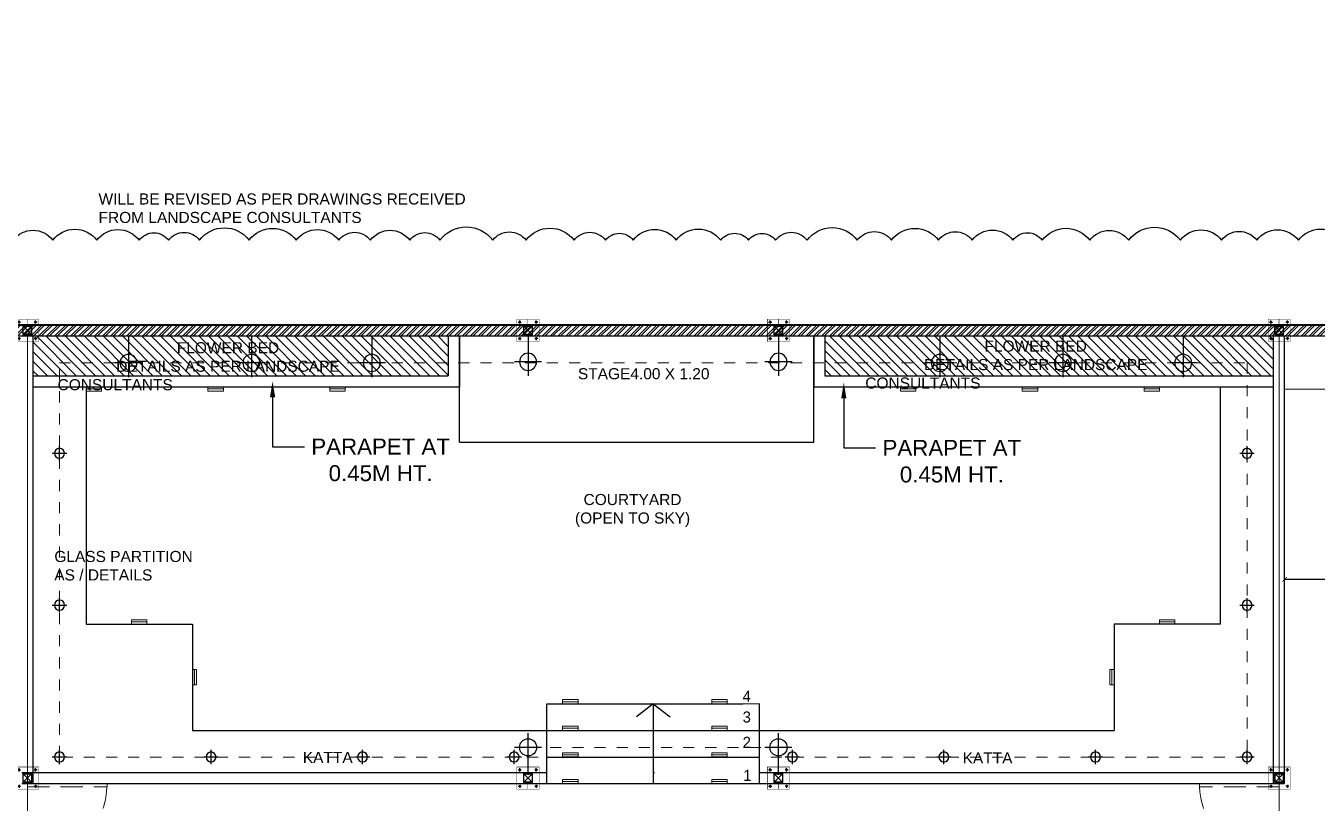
# Model space of a CAD drawing. Header units: metres. Extents: x 494 to 1845, y -666 to 1061.
# Drawn here: x 1502.54 to 1517.11, y 205.71 to 214.48 of the extents above; entities that cross this region are included whole.
import ezdxf
from ezdxf import colors
from ezdxf.entities.mleader import LeaderData, LeaderLine
from ezdxf.math import Vec2, Vec3

# ---------------------------------------------------------------- set-up
doc = ezdxf.new("R2010")
doc.units = ezdxf.units.M
doc.header["$MEASUREMENT"] = 0
for name, pattern in [('1', [0]), ('141011 - Typical Flr Plans -1 - 1.5 & 1-2 BHK_ Kolshet Namrata1$0$HIDDEN', [0.375, 0.25, -0.125]), ('_ZCAD_DYNDIM_LINETYPE_DATA_NAME_', [0.25, 0.125, -0.125]), ('HIDDEN', [0.375, 0.25, -0.125])]:
    doc.linetypes.add(name, pattern=pattern)
doc.layers.get('Defpoints').update_dxf_attribs({"color": 12})
for name, color, linetype, lineweight in [('A-Wall Hatch', 8, 'Continuous', 9), ('ARCHITECTURAL COMMENTS', 2, 'Continuous', 30), ('DIMENSION', 8, 'Continuous', 5), ('Grid', 1, 'Continuous', 25), ('SCPL_BOLTS', 11, 'Continuous', 15), ('SCPL_ST PLATE', 222, 'Continuous', 0), ('VDA - FALSE CEILING', 7, 'Continuous', 5), ('VDA-DOOR', 23, 'Continuous', 5), ('VDA-HATCH', 8, 'Continuous', 9), ('VDA-WALL', 250, 'Continuous', 25), ('VDA-WINDOW', 5, 'Continuous', 9), ('VDA_FURNITURE', 8, 'Continuous', 13)]:
    doc.layers.add(name, color=color, linetype=linetype, lineweight=lineweight)
for name, color, linetype in [('BASE PLATE', 3, 'Continuous'), ('COLUMN', 1, 'Continuous'), ('PLOT - SURVEY', 1, '1'), ('SCPL HIDDEN', 8, 'HIDDEN'), ('VDA-TEXT', 250, '1'), ('VDA-WALL BELOW', 8, 'Continuous'), ('VDA_ELECTRICAL FIXTURES', 7, 'Continuous')]:
    doc.layers.add(name, color=color, linetype=linetype)
doc.styles.add('arial', font='arial.ttf', dxfattribs={"height": 0.3})
doc.styles.add('RS', font='GOTHIC.TTF')
doc.styles.get("Standard").update_dxf_attribs({"font": 'arial.ttf'})
doc.dimstyles.new('SMALL', dxfattribs={"dimtxt": 0.16, "dimasz": 0.05, "dimexe": 0, "dimexo": 0, "dimgap": 0.05, "dimtad": 0, "dimdec": 1, "dimzin": 0, "dimdsep": 46, "dimtxsty": 'RS', "dimblk": 'ARCHTICK', "dimcen": 2.5, "dimclrd": 256, "dimclre": 256, "dimclrt": 5, "dimadec": 0, "dimazin": 0, "dimtfac": 1, "dimtofl": 0, "dimtmove": 0, "dimatfit": 3, "dimldrblk": 'ARCHTICK', "dimfxl": 0, "dimtolj": 1, "dimtzin": 0, "dimarcsym": 0})

# ---------------------------------------------------------------- blocks, each defined once
blk = doc.blocks.new('stage')
at = {"layer": 'VDA_FURNITURE'}
blk.add_lwpolyline([(0, 0), (0, 1.2), (4, 1.2), (4, 0)], close=True, dxfattribs=at)
blk = doc.blocks.new('afasfdas')
at = {"layer": 'VDA-DOOR', "color": 5, "linetype": '141011 - Typical Flr Plans -1 - 1.5 & 1-2 BHK_ Kolshet Namrata1$0$HIDDEN'}
for p, q in [((-0.038, -0.001), (-0.038, -0.9)), ((0, -0.001), (-0.038, -0.001)), ((0, -0.9), (0, -0.001)), ((-0.038, -0.9), (0, -0.9))]:
    blk.add_line(p, q, dxfattribs=at)
blk.add_arc((0, 0), 0.9, 180.0425, 270, dxfattribs=at)
blk = doc.blocks.new('athath')
at = {"layer": 'BASE PLATE', "const_width": 0.004}
blk.add_lwpolyline([(382058.464, 2057488.134), (382058.714, 2057488.134), (382058.714, 2057487.884), (382058.464, 2057487.884)], close=True, dxfattribs=at)
at = {"layer": 'COLUMN', "color": 5, "lineweight": 30}
for p, q in [((382058.639, 2057488.059), (382058.539, 2057487.959)), ((382058.639, 2057487.959), (382058.539, 2057488.059))]:
    blk.add_line(p, q, dxfattribs=at)
blk.add_lwpolyline([(382058.539, 2057488.059), (382058.539, 2057487.959), (382058.639, 2057487.959), (382058.639, 2057488.059)], close=True, dxfattribs=at)
at = {"layer": 'Grid', "color": 5, "const_width": 0.002}
blk.add_lwpolyline([(382058.539, 2057488.059), (382058.639, 2057488.059), (382058.639, 2057487.959), (382058.539, 2057487.959)], close=True, dxfattribs=at)
at = {"layer": 'Grid', "color": 5}
blk.add_lwpolyline([(382058.542, 2057488.056), (382058.636, 2057488.056), (382058.636, 2057487.962), (382058.542, 2057487.962)], close=True, dxfattribs=at)
at = {"layer": 'SCPL HIDDEN'}
for p, q in [((382058.513, 2057488.102), (382058.479, 2057488.102)), ((382058.496, 2057488.119), (382058.496, 2057488.085)), ((382058.665, 2057488.102), (382058.699, 2057488.102)), ((382058.682, 2057488.119), (382058.682, 2057488.085)), ((382058.513, 2057487.916), (382058.479, 2057487.916)), ((382058.496, 2057487.899), (382058.496, 2057487.933)), ((382058.665, 2057487.916), (382058.699, 2057487.916)), ((382058.682, 2057487.899), (382058.682, 2057487.933))]:
    blk.add_line(p, q, dxfattribs=at)
at = {"layer": 'SCPL_BOLTS'}
for centre in [(382058.496, 2057488.102), (382058.682, 2057488.102), (382058.496, 2057487.916), (382058.682, 2057487.916)]:
    blk.add_circle(centre, 0.0103, dxfattribs=at)
at = {"layer": 'SCPL_ST PLATE', "const_width": 0.002}
for points in [[(382058.586, 2057488.134), (382058.593, 2057488.134), (382058.593, 2057488.059), (382058.586, 2057488.059)], [(382058.464, 2057488.012), (382058.464, 2057488.005), (382058.539, 2057488.005), (382058.539, 2057488.012)], [(382058.586, 2057487.884), (382058.593, 2057487.884), (382058.593, 2057487.959), (382058.586, 2057487.959)], [(382058.639, 2057488.005), (382058.639, 2057488.012), (382058.714, 2057488.012), (382058.714, 2057488.005)]]:
    blk.add_lwpolyline(points, close=True, dxfattribs=at)
blk = doc.blocks.new('dffdf')
at = {"layer": 'VDA_ELECTRICAL FIXTURES', "color": 3, "lineweight": 0}
blk.add_line((87569.31, 3338.91), (87577.73, 3338.91), dxfattribs=at)
blk.add_lwpolyline([(87569.31, 3340.04), (87577.73, 3340.04), (87577.73, 3337.77), (87569.31, 3337.77)], close=True, dxfattribs=at)
blk = doc.blocks.new('AEYTUU')
at = {"layer": 'VDA_ELECTRICAL FIXTURES', "color": 6, "ltscale": 0.1}
for p, q in [((8243.959, -3482.814), (8243.959, -3482.69)), ((8244.022, -3482.752), (8243.896, -3482.752))]:
    blk.add_line(p, q, dxfattribs=at)
blk.add_circle((8243.959, -3482.752), 0.0437, dxfattribs=at)
blk = doc.blocks.new('ruyui')
at = {"layer": 'VDA_ELECTRICAL FIXTURES', "color": 6}
for p, q in [((380349.214, 2063482.159), (380349.214, 2063481.692)), ((380349.061, 2063481.851), (380349.367, 2063481.851))]:
    blk.add_line(p, q, dxfattribs=at)
blk.add_circle((380349.214, 2063481.851), 0.0967, dxfattribs=at)
blk = doc.blocks.new('_ArchTick')
at = {"color": 0, "linetype": 'ByBlock', "const_width": 0.15}
blk.add_lwpolyline([(-0.5, -0.5), (0.5, 0.5)], dxfattribs=at)
blk = doc.blocks.new('*D1248')
at = {"layer": 'Defpoints', "color": 0}
for p in [(1516.745, 208.237), (1516.745, 207.778), (1518.745, 207.778)]:
    blk.add_point(p, dxfattribs=at)
at = {"layer": 'DIMENSION', "lineweight": -2}
for p, q in [((1516.745, 208.112), (1516.745, 208.237)), ((1516.745, 208.237), (1517.538, 208.237)), ((1518.745, 208.237), (1517.952, 208.237)), ((1518.745, 208.112), (1518.745, 208.237))]:
    blk.add_line(p, q, dxfattribs=at)
at = {"layer": 'DIMENSION', "lineweight": -2, "xscale": 0.05, "yscale": 0.05, "zscale": 0.05, "rotation": 180}
blk.add_blockref('_ArchTick', (1516.745, 208.237), dxfattribs=at)
at = {"layer": 'DIMENSION', "lineweight": -2, "xscale": 0.05, "yscale": 0.05, "zscale": 0.05}
blk.add_blockref('_ArchTick', (1518.745, 208.237), dxfattribs=at)
at = {"layer": 'DIMENSION', "color": 5, "insert": (1517.745, 208.237), "char_height": 0.12, "attachment_point": 5, "style": 'RS'}
blk.add_mtext('\\A1;2.00', dxfattribs=at)

msp = doc.modelspace()

# ---------------------------------------------------------------- hatches: boundary and pattern name
at = {"layer": 'A-Wall Hatch'}
h = msp.add_hatch(dxfattribs=at)
h.set_pattern_fill('ANSI31', color=62, scale=0.61, angle=270)
h.set_pattern_definition([(315, (87.25276, -69.2983), (0.053916892, 0.053916892), [])])
h.paths.add_polyline_path([(1502.62, 210.982), (1502.62, 210.532), (1507.3075, 210.532), (1507.3075, 210.982)])
h.paths.add_polyline_path([(1511.5575, 210.982), (1511.5575, 210.532), (1516.62, 210.532), (1516.62, 210.982)])
at = {"layer": 'VDA-HATCH'}
h = msp.add_hatch(dxfattribs=at)
h.set_pattern_fill('ANSI32', color=256, scale=0.17)
h.set_pattern_definition([(45, (87.25276, -69.2983), (-0.0450780573, 0.0450780573), []), (45, (87.28281, -69.2983), (-0.0450780573, 0.0450780573), [])])
h.paths.add_polyline_path([(1538.92, 213.3839), (1538.9188, 213.5098), (1520.0856, 211.107), (1489.37, 211.107), (1489.37, 210.982), (1520.0935, 210.982)])
h.paths.add_polyline_path([(1500.295, 200.707), (1500.295, 204.132), (1500.42, 204.132), (1500.42, 200.582), (1495.7856, 200.582), (1495.7856, 200.707)])
h.paths.add_polyline_path([(1501.62, 200.582), (1501.62, 200.707), (1502.495, 200.707), (1502.495, 204.132), (1502.5575, 204.132), (1502.62, 204.132), (1502.62, 200.707), (1503.22, 200.707), (1503.22, 200.582)])
h.paths.add_polyline_path([(1507.545, 200.582), (1507.545, 200.707), (1508.145, 200.707), (1508.145, 204.132), (1508.27, 204.132), (1508.27, 200.707), (1508.87, 200.707), (1508.87, 200.582)])
h.paths.add_polyline_path([(1504.72, 200.582), (1504.72, 200.707), (1505.32, 200.707), (1505.32, 204.132), (1505.445, 204.132), (1505.445, 200.707), (1506.045, 200.707), (1506.045, 200.582)])
h.paths.add_polyline_path([(1510.37, 200.582), (1510.37, 200.707), (1510.97, 200.707), (1510.97, 204.132), (1511.095, 204.132), (1511.095, 200.582)])
h.paths.add_polyline_path([(1543.99, 209.8946), (1543.99, 209.9821), (1544.715, 209.9821), (1544.715, 209.8571), (1544.115, 209.8571), (1544.115, 208.6571), (1543.99, 208.6571)])
h.paths.add_polyline_path([(1541.1836, 213.7987), (1542.1382, 213.9205), (1542.3119, 213.9427), (1542.3384, 213.9461), (1543.192, 214.055), (1543.2078, 213.931), (1541.1994, 213.6747)])
h.paths.add_polyline_path([(1546.515, 214.4789), (1546.64, 214.4789), (1546.64, 209.5571), (1546.515, 209.5571)])
h.paths.add_polyline_path([(1489.37, 200.707), (1493.9856, 200.707), (1493.9856, 200.582), (1489.37, 200.582)])
h.paths.add_polyline_path([(1544.9775, 214.2828), (1544.9933, 214.1588), (1546.515, 214.3529), (1546.515, 214.4789)])
h.paths.add_polyline_path([(1524.195, 200.082), (1524.195, 203.107), (1524.32, 203.107), (1524.32, 200.082)])
h.paths.add_polyline_path([(1524.045, 204.007), (1524.045, 204.132), (1526.695, 204.132), (1526.695, 204.007)])
h.paths.add_polyline_path([(1526.695, 201.832), (1526.82, 201.832), (1526.82, 199.682), (1526.695, 199.682)])
h.paths.add_polyline_path([(1545.465, 209.8571), (1545.465, 209.9821), (1546.515, 209.9821), (1546.515, 209.8571)])
h.paths.add_polyline_path([(1525.67, 201.557), (1526.695, 201.557), (1526.695, 201.682), (1525.67, 201.682)])
h.paths.add_polyline_path([(1510.97, 199.682), (1510.97, 199.807), (1511.7262, 199.807), (1511.7262, 199.682)])
h.paths.add_polyline_path([(1513.2262, 199.682), (1513.2262, 199.807), (1514.4887, 199.807), (1514.4887, 199.682)])
h.paths.add_polyline_path([(1510.97, 200.582), (1510.97, 199.807), (1511.095, 199.807), (1511.095, 200.582)])
h.paths.add_polyline_path([(1523.445, 201.107), (1524.195, 201.107), (1524.195, 201.232), (1523.445, 201.232)])
h.paths.add_polyline_path([(1538.92, 213.5099), (1538.92, 213.3839), (1539.4139, 213.4469), (1539.3981, 213.5709)])
h.paths.add_polyline_path([(1525.67, 200.082), (1525.67, 200.807), (1525.795, 200.807), (1525.795, 200.082)])
h.paths.add_polyline_path([(1523.595, 202.7298), (1524.195, 202.7298), (1524.195, 202.8548), (1523.595, 202.8548)])
h.paths.add_polyline_path([(1523.745, 200.082), (1523.745, 200.207), (1524.195, 200.207), (1524.195, 200.082)])
h.paths.add_polyline_path([(1522.695, 200.082), (1522.695, 200.207), (1523.145, 200.207), (1523.145, 200.082)])
h.paths.add_polyline_path([(1536.245, 209.5571), (1536.37, 209.5571), (1536.37, 209.9821), (1536.245, 209.9821), (1536.245, 209.5571)])
h.paths.add_polyline_path([(1538.795, 209.5571), (1538.795, 209.9821), (1538.92, 209.9821), (1538.92, 209.5571)])
h.paths.add_polyline_path([(1541.615, 209.5571), (1541.615, 209.9821), (1541.74, 209.9821), (1541.74, 209.5571), (1541.615, 209.5571)])
h.paths.add_polyline_path([(1525.67, 200.082), (1525.295, 200.082), (1525.295, 200.207), (1525.67, 200.207)])
h.paths.add_polyline_path([(1524.32, 200.082), (1524.32, 200.207), (1524.695, 200.207), (1524.695, 200.082)])
h.paths.add_polyline_path([(1546.515, 208.6571), (1546.64, 208.6571), (1546.64, 208.9571), (1546.515, 208.9571)])
h.paths.add_polyline_path([(1525.795, 200.082), (1525.795, 200.207), (1525.945, 200.207), (1525.945, 200.082)])
h.paths.add_polyline_path([(1526.695, 200.082), (1526.545, 200.082), (1526.545, 200.207), (1526.695, 200.207)])
h.paths.add_polyline_path([(1515.9887, 199.807), (1515.9887, 199.682), (1522.695, 199.682), (1522.695, 204.132), (1517.945, 204.132), (1517.945, 204.007), (1522.57, 204.007), (1522.57, 199.807), (1516.745, 199.807), (1516.745, 204.132), (1516.62, 204.132), (1516.62, 199.807)])

# ---------------------------------------------------------------- linework, layer by layer
for q in [(1509.4301, 206.6839), (1509.62, 205.932), (1509.8098, 206.6839)]:
    msp.add_line((1509.62, 206.832), q)
at = {"color": 105, "lineweight": 30}
msp.add_lwpolyline([(1486.37, 210.907), (1489.495, 210.907), (1489.495, 210.982), (1520.0935, 210.982), (1538.795, 213.368)], dxfattribs=at)
at = {"layer": 'ARCHITECTURAL COMMENTS'}
msp.add_lwpolyline([(1502.3979, 212.0613, -0.5), (1502.8451, 212.0613, -0.5), (1503.3403, 212.0613, -0.5), (1503.8195, 212.0613, -0.5), (1504.151, 212.0613, -0.5), (1504.5001, 212.0613, -0.5), (1505.0592, 212.0613, -0.5), (1505.5911, 212.0613, -0.5), (1506.0718, 212.0613, -0.5), (1506.4281, 212.0613, -0.5), (1506.8728, 212.0613, -0.5), (1507.2135, 212.0613, -0.5), (1507.8087, 212.0613, -0.5), (1508.1841, 212.0613, -0.5), (1508.7263, 212.0613, -0.5), (1509.0823, 212.0613, -0.5), (1509.3937, 212.0613, -0.5), (1509.8788, 212.0613, -0.5), (1510.3812, 212.0613, -0.5), (1510.6948, 212.0613, -0.5), (1511.0006, 212.0613, -0.5), (1511.3562, 212.0613, -0.5), (1511.9225, 212.0613, -0.5), (1512.3077, 212.0613, -0.5), (1512.8377, 212.0613, -0.5), (1513.2179, 212.0613, -0.5), (1513.6769, 212.0613, -0.5), (1514.0097, 212.0613, -0.5), (1514.5456, 212.0613, -0.5), (1514.9847, 212.0613, -0.5), (1515.5683, 212.0613, -0.5), (1516.0326, 212.0613, -0.5), (1516.43, 212.0613, -0.5), (1516.8993, 212.0613, -0.5), (1517.3998, 212.0613, -0.5)], format="xyb", dxfattribs=at)
at = {"layer": 'DIMENSION'}
for p in [(1508.42, 206.832), (1510.82, 205.932)]:
    msp.add_line(p, (1510.82, 206.832), dxfattribs=at)
at = {"layer": 'PLOT - SURVEY', "color": 250, "linetype": 'Continuous', "lineweight": 40}
msp.add_line((1465.953, 211.107), (1520.0856, 211.107), dxfattribs=at)
at = {"layer": 'VDA - FALSE CEILING', "color": 253, "linetype": '_ZCAD_DYNDIM_LINETYPE_DATA_NAME_'}
msp.add_line((1508.2075, 206.3401), (1511.0325, 206.3401), dxfattribs=at)
msp.add_lwpolyline([(1502.92, 210.6771), (1516.32, 210.6771), (1516.32, 206.232), (1502.92, 206.232)], close=True, dxfattribs=at)
at = {"layer": 'VDA-WALL'}
for p, q in [((1466.943, 211.107), (1520.0856, 211.107)), ((1489.37, 210.982), (1520.0935, 210.982)), ((1507.4325, 209.782), (1507.4325, 210.982)), ((1511.4325, 209.782), (1511.4325, 210.982)), ((1507.4325, 209.782), (1511.4325, 209.782))]:
    msp.add_line(p, q, dxfattribs=at)
at = {"layer": 'VDA-WALL BELOW'}
for p, q in [((1502.62, 210.982), (1502.62, 205.932)), ((1507.3075, 210.982), (1507.3075, 210.532)), ((1507.4325, 210.982), (1507.4325, 210.407)), ((1511.4325, 210.982), (1511.4325, 210.407)), ((1511.5575, 210.982), (1511.5575, 210.532)), ((1516.62, 205.932), (1516.62, 210.982)), ((1516.745, 205.932), (1516.745, 210.982)), ((1502.62, 210.532), (1507.3075, 210.532)), ((1511.5575, 210.532), (1516.62, 210.532)), ((1502.62, 210.407), (1507.4325, 210.407)), ((1503.22, 210.407), (1503.22, 207.732)), ((1511.4325, 210.407), (1516.62, 210.407)), ((1516.02, 207.732), (1516.02, 210.407)), ((1503.22, 207.732), (1504.42, 207.732)), ((1504.42, 207.732), (1504.42, 206.532)), ((1514.82, 207.732), (1514.82, 206.532)), ((1516.02, 207.732), (1514.82, 207.732)), ((1508.42, 205.932), (1508.42, 206.832)), ((1508.42, 206.832), (1510.6325, 206.832)), ((1510.82, 205.932), (1510.82, 206.832)), ((1504.42, 206.532), (1514.82, 206.532)), ((1508.42, 206.232), (1510.82, 206.232)), ((1502.495, 206.057), (1508.42, 206.057)), ((1509.62, 206.057), (1509.6333, 206.057)), ((1510.82, 206.057), (1516.745, 206.057)), ((1502.495, 205.932), (1516.745, 205.932))]:
    msp.add_line(p, q, dxfattribs=at)
at = {"layer": 'VDA-WINDOW'}
for p, q in [((1502.5575, 210.982), (1502.5575, 205.932)), ((1516.6825, 205.932), (1516.6825, 210.982)), ((1502.5575, 204.17), (1502.5575, 205.894)), ((1516.6825, 204.17), (1516.6825, 205.894))]:
    msp.add_line(p, q, dxfattribs=at)
at = {"layer": 'VDA_FURNITURE'}
msp.add_lwpolyline([(1520.0935, 210.382), (1516.745, 210.382), (1516.745, 210.982), (1520.0935, 210.982)], dxfattribs=at)

# ---------------------------------------------------------------- block references
at = {"layer": 'COLUMN', "rotation": 89.99999999999999}
for p in [(2058990.5663, -381847.5447), (2058996.2163, -381847.5447), (2058999.0413, -381847.5447), (2059004.6913, -381847.5447), (2058990.5663, -381852.5947), (2058996.2163, -381852.5947), (2058999.0413, -381852.5947), (2059004.6913, -381852.5947)]:
    msp.add_blockref('athath', p, dxfattribs=at)
at = {"layer": 'VDA-DOOR', "color": 192, "rotation": 90}
msp.add_blockref('afasfdas', (1502.5568, 205.932), dxfattribs=at)
at = {"layer": 'VDA-DOOR', "color": 192, "xscale": -1, "rotation": 270}
msp.add_blockref('afasfdas', (1516.6831, 205.932), dxfattribs=at)
at = {"layer": 'VDA_ELECTRICAL FIXTURES', "xscale": -1, "rotation": 0.0005874274663257449}
for p in [(381874.0682, -2063267.2745), (381875.4554, -2063267.2745), (381876.8144, -2063267.2745), (381878.5776, -2063267.262), (381881.4026, -2063267.262), (381883.2242, -2063267.2745), (381884.6115, -2063267.2745), (381885.9705, -2063267.2745)]:
    msp.add_blockref('ruyui', p, dxfattribs=at)
at = {"layer": 'VDA_ELECTRICAL FIXTURES', "lineweight": 0, "zscale": 0.020736}
for p, xscale, yscale in [((-312.6173, 141.1478), 0.020736, 0.020736), ((-311.2427, 141.1478), 0.020736, 0.020736), ((-309.8681, 141.1478), 0.020736, 0.020736), ((3328.4207, 141.1478), -0.020736, 0.02073599999999999), ((3329.7953, 141.1478), -0.020736, 0.02073599999999999), ((3331.17, 141.1478), -0.020736, 0.02073599999999999)]:
    msp.add_blockref('dffdf', p, dxfattribs=dict(at, xscale=xscale, yscale=yscale))
at = {"layer": 'VDA_ELECTRICAL FIXTURES', "xscale": -1.296, "yscale": 1.296, "zscale": 1.296}
for p in [(12187.0908, 4723.304), (12200.4912, 4723.304), (12187.0908, 4721.5915), (12200.4912, 4721.5915), (12187.0908, 4719.879), (12188.8008, 4719.879), (12190.5108, 4719.879), (12192.2208, 4719.879), (12195.3612, 4719.879), (12197.0712, 4719.879), (12198.7812, 4719.879), (12200.4912, 4719.879)]:
    msp.add_blockref('AEYTUU', p, dxfattribs=at)
at = {"layer": 'VDA_ELECTRICAL FIXTURES', "lineweight": 0, "yscale": 0.020736, "zscale": 0.020736}
for p, xscale, rotation in [((-312.1046, 276.9912), -0.020736, 180), ((-300.5046, 276.9912), -0.020736, 180), ((1435.2079, -1608.7926), -0.020736, 269.9999999999999), ((1445.5608, -1608.7926), -0.020736, 269.9999999999999), ((-307.2399, 276.0912), -0.020736, 180), ((3326.2923, 276.0912), 0.020736, 180), ((-307.2399, 275.7912), -0.020736, 180), ((3326.2923, 275.7912), 0.020736, 180), ((-307.2399, 275.4912), -0.020736, 180), ((3326.2923, 275.4912), 0.020736, 180), ((-307.2399, 275.1912), -0.020736, 180), ((3326.2923, 275.1912), 0.020736, 180)]:
    msp.add_blockref('dffdf', p, dxfattribs=dict(at, xscale=xscale, rotation=rotation))
at = {"layer": 'VDA_ELECTRICAL FIXTURES'}
for p, rotation in [((381801.232, 2063698.5477), 180.0015601890388), ((381804.057, 2063698.5477), 180.0015601890387)]:
    msp.add_blockref('ruyui', p, dxfattribs=dict(at, rotation=rotation))
at = {"layer": 'VDA_FURNITURE'}
msp.add_blockref('stage', (1507.4325, 209.782), dxfattribs=at)

# ---------------------------------------------------------------- texts
at = {"layer": 'ARCHITECTURAL COMMENTS', "insert": (1503.3606, 212.5887), "char_height": 0.125, "width": 4.308212, "attachment_point": 1, "style": 'RS'}
msp.add_mtext('{\\fArial|b0|i0|c0|p34;WILL BE REVISED AS PER DRAWINGS RECEIVED FROM LANDSCAPE CONSULTANTS}', dxfattribs=at)
at = {"layer": 'VDA-TEXT', "char_height": 0.125}
for s, insert, width, attachment_point, style in [('\\pi1.34538;{\\fArial|b0|i0|c0|p34;FLOWER BED }\\P\\pi0.66154;{\\fArial|b0|i0|c0|p34;DETAILS AS PER LANDSCAPE }\\pi0.66154;{\\fArial|b0|i0|c0|p34;CONSULTANTS}', (1502.8986, 210.9108), 3.850372, 1, 'RS'), ('\\pi1.34538;{\\fArial|b0|i0|c0|p34;FLOWER BED }\\P\\pi0.66154;{\\fArial|b0|i0|c0|p34;DETAILS AS PER LANDSCAPE }\\pi0.66154;{\\fArial|b0|i0|c0|p34;CONSULTANTS}', (1512.0127, 210.9292), 3.850372, 1, 'RS'), ('\\pi0.14615;STAGE\\pi0.14615;4.00 X 1.20', (1509.4392, 210.5543), 4.378113, 5, 'arial'), ('\\pi0.08893;COURTYARD \\P(OPEN TO SKY)', (1509.342, 209.0132), 4.378113, 5, 'arial'), ('{\\fArial|b0|i0|c0|p34;GLASS PARTITION^JAS / DETAILS}', (1502.8616, 208.5563), 2.007073, 1, 'RS'), ('\\pi0.95544;4', (1509.6733, 206.9801), 2.007073, 1, 'RS'), ('\\pi0.95561;3', (1509.6733, 206.7456), 2.007073, 1, 'RS'), ('\\pi0.95591;2', (1509.6733, 206.4601), 2.007073, 1, 'RS'), ('KATTA', (1505.9471, 206.2268), 4.378113, 5, 'arial'), ('KATTA', (1513.3925, 206.2212), 4.378113, 5, 'arial'), ('\\pi0.96279;1', (1509.6733, 206.0875), 2.007073, 1, 'RS')]:
    msp.add_mtext(s, dxfattribs=dict(at, insert=insert, width=width, attachment_point=attachment_point, style=style))

# ---------------------------------------------------------------- dimensions: what is measured, and where the dimension line sits
at = {"layer": 'DIMENSION'}
dim = msp.add_linear_dim(base=(1516.745, 208.2375), p1=(1518.745, 207.7781), p2=(1516.745, 207.7781), dimstyle='SMALL', override={"dimtxt": 0.12, "dimdec": 2, "dimblk": 'ArchTick'}, dxfattribs=at)
dim.commit()
dim.dimension.update_dxf_attribs({"geometry": '*D1248', "text_midpoint": (1517.745, 208.2375)})

# ---------------------------------------------------------------- leaders
at = {"layer": 'VDA-TEXT'}
ml = msp.add_multileader_mtext('Standard', dxfattribs=at)
ml.set_content('PARAPET AT \\P0.45M HT.', color=256)
ml.set_leader_properties()
ml.build(insert=Vec2(0, 0))
ml.multileader.update_dxf_attribs({"dogleg_length": 0.7876, "arrow_head_size": 0.18})
ctx = ml.context
ctx.base_point, ctx.char_height, ctx.arrow_head_size, ctx.landing_gap_size, ctx.plane_origin = Vec3(1505.6835, 209.7322), 0.18, 0.18, 0.09, Vec3(1505.3244, 210.7473)
ctx.text_align_type = 1
notes = []
notes.append((ctx, [(0, (1, 1, 0), (1505.3244, 209.7322), (1, 0), 0.3591, [(0, [(1505.3244, 210.4699)], 0, [])])]))
ctx.mtext.insert, ctx.mtext.alignment, ctx.mtext.flow_direction = Vec3(1506.5438, 209.8237), 2, 5
ml = msp.add_multileader_mtext('Standard', dxfattribs=at)
ml.set_content('PARAPET AT \\P0.45M HT.', color=256)
ml.set_leader_properties()
ml.build(insert=Vec2(0, 0))
ml.multileader.update_dxf_attribs({"dogleg_length": 0.7876, "arrow_head_size": 0.18})
ctx = ml.context
ctx.base_point, ctx.char_height, ctx.arrow_head_size, ctx.landing_gap_size, ctx.plane_origin = Vec3(1512.1294, 209.7178), 0.18, 0.18, 0.09, Vec3(1511.7703, 210.7329)
ctx.text_align_type = 1
notes.append((ctx, [(0, (1, 1, 0), (1511.7703, 209.7178), (1, 0), 0.3591, [(0, [(1511.7703, 210.4556)], 0, [])])]))
ctx.mtext.insert, ctx.mtext.alignment, ctx.mtext.flow_direction = Vec3(1512.9897, 209.8093), 2, 5
for ctx, leaders in notes:
    for number, flags, end, landing, length, lines in leaders:
        leader = LeaderData()
        leader.index, (leader.has_last_leader_line, leader.has_dogleg_vector, leader.attachment_direction) = number, flags
        leader.last_leader_point, leader.dogleg_vector, leader.dogleg_length = Vec3(end), Vec3(landing), length
        for number, points, colour, breaks in lines:
            line = LeaderLine()
            line.index, line.vertices, line.color, line.breaks = number, Vec3.list(points), colors.encode_raw_color(colour), breaks
            leader.lines.append(line)
        ctx.leaders.append(leader)

doc.saveas('drawing.dxf')
